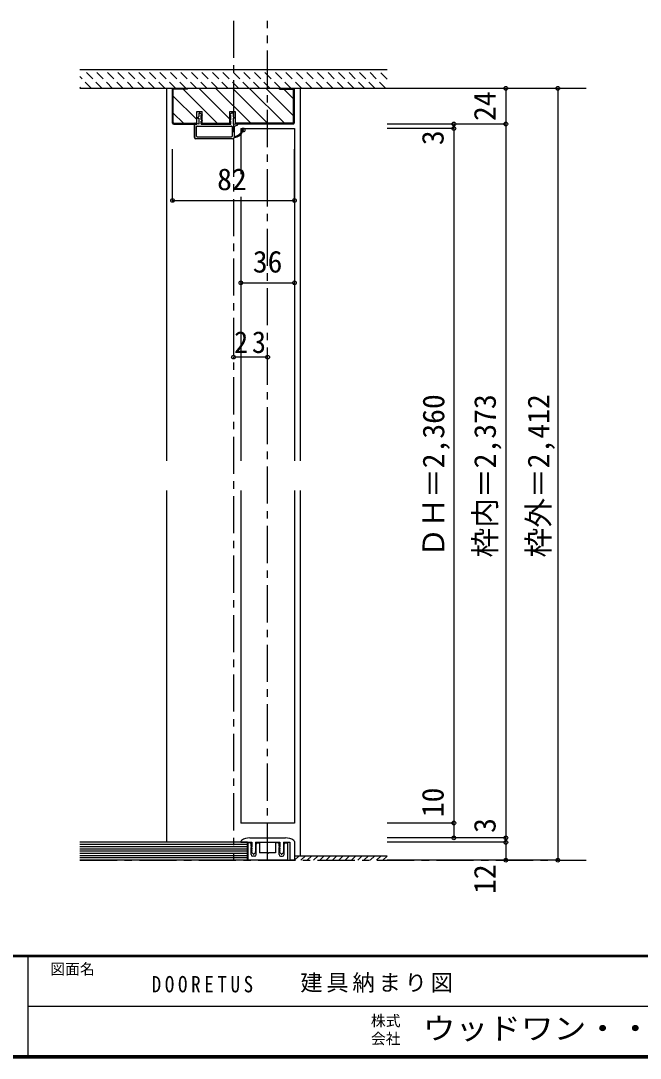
# Model space of a CAD drawing. Units: millimetres at full size, sheet at 1:5. Extents: x -973 to 977, y -718 to 696.
# Drawn here: x -3 to 414, y -701 to -2 of the extents above; entities that cross this region are included whole.
import ezdxf
from ezdxf.enums import TextEntityAlignment as Align

# ---------------------------------------------------------------- set-up
doc = ezdxf.new("R2010")
doc.units = ezdxf.units.MM
doc.header["$LTSCALE"] = 5
doc.header["$PDMODE"] = 32
doc.header["$PDSIZE"] = 2.5
doc.linetypes.add('CHAIN1', pattern=[8, 5, -1, 1, -1])
doc.linetypes.add('DASHED1', pattern=[1.8, 1.2, -0.6])
for name, color, linetype in [('0-0_補助線', 7, 'Continuous'), ('0-1_通り芯', 4, 'CHAIN1'), ('0-3_仕上げ', 7, 'Continuous'), ('0-4_枠', 3, 'Continuous'), ('0-6_扉', 6, 'Continuous'), ('0-7_金物', 7, 'Continuous'), ('0-B_寸法', 4, 'Continuous'), ('0-C_ハッチ', 4, 'DASHED1'), ('F-0_補助線', 7, 'Continuous'), ('F-1_枠', 6, 'Continuous'), ('F-A_文字', 7, 'Continuous')]:
    doc.layers.add(name, color=color, linetype=linetype)
doc.styles.add('ＭＳ ゴシック', font='')
doc.styles.get('ＭＳ ゴシック').set_extended_font_data('MS Gothic')

# ---------------------------------------------------------------- blocks, each defined once
blk = doc.blocks.new('2')
at = {"layer": '0-0_補助線'}
for p, q in [((-9.846, -9.622), (-9.846, 15.078)), ((-8.846, 16.078), (0.354, 16.078)), ((-8.846, 15.878), (0.637, 15.878)), ((-8.446, 14.378), (-8.446, -8.922)), ((-8.146, 14.678), (-1.546, 14.678)), ((-1.246, 14.378), (-1.246, -8.922)), ((0.154, 11.653), (2.154, 11.653)), ((0.154, 11.653), (0.154, -8.497)), ((2.154, 10.953), (2.154, 11.653)), ((3.154, 11.653), (2.512, 10.83)), ((3.154, 11.653), (6.154, 11.653)), ((4.154, 13.753), (4.154, 13.053)), ((5.154, 13.053), (4.512, 13.876)), ((7.154, 13.053), (5.154, 13.053)), ((6.154, 10.953), (6.154, 11.653)), ((7.558, 12.258), (6.516, 10.835)), ((-1.48, -10.622), (-8.846, -10.622)), ((-1.546, -9.222), (-8.146, -9.222)), ((-1.189, -10.85), (-0.732, -12.694)), ((0.354, -12.922), (-0.441, -12.922)), ((0.154, -8.497), (2.154, -8.497)), ((4.154, -9.897), (0.154, -9.897)), ((0.154, -9.897), (0.154, -10.622)), ((0.154, -10.622), (0.645, -12.548)), ((2.154, -7.797), (2.154, -8.497)), ((3.154, -8.497), (2.512, -7.674)), ((3.154, -8.497), (6.154, -8.497)), ((4.154, -10.597), (4.154, -9.897)), ((5.154, -9.897), (4.512, -10.72)), ((7.154, -9.897), (5.154, -9.897)), ((6.154, -7.797), (6.154, -8.497)), ((7.558, -9.101), (6.516, -7.679))]:
    blk.add_line(p, q, dxfattribs=at)
for points in [[(-9.646, 15.078), (-9.646, -9.622), (-9.846, -9.622)], [(4.154, 13.053), (0.154, 13.053), (0.649, 15.723)]]:
    blk.add_lwpolyline(points, dxfattribs=at)
for centre, radius, start, end in [((-8.846, 15.078), 1, 90, 180), ((-8.846, 15.078), 0.8, 90, 180), ((-8.146, 14.378), 0.3, 90, 180), ((-1.546, 14.378), 0.3, 0, 90), ((0.354, 15.778), 0.3, 349.49875, 90), ((2.354, 10.953), 0.2, 180, 322.03043), ((4.354, 13.753), 0.2, 37.96957, 180), ((6.354, 10.953), 0.2, 180, 323.78053), ((7.154, 12.553), 0.5, 323.78053, 90), ((-8.846, -9.622), 1, 180, 270), ((-2.846, -10.72), 6, 179.06153, 259.29815), ((-8.146, -8.922), 0.3, 180, 270), ((-2.846, -10.72), 5.3, 178.93757, 259.29815), ((-1.546, -8.922), 0.3, 270, 0), ((-1.48, -10.922), 0.3, 13.9282, 90), ((-0.441, -12.622), 0.3, 193.9282, 270), ((0.354, -12.622), 0.3, 270, 14.29438), ((2.354, -7.797), 0.2, 37.96957, 180), ((4.354, -10.597), 0.2, 180, 322.03043), ((6.354, -7.797), 0.2, 36.21947, 180), ((7.154, -9.397), 0.5, 270, 36.21947), ((-3.896, -16.272), 0.35, 259.29815, 79.29815)]:
    blk.add_arc(centre, radius, start, end, dxfattribs=at)
blk.add_point((-3.896, -16.622), dxfattribs=at)

msp = doc.modelspace()

# ---------------------------------------------------------------- linework, layer by layer
at = {"layer": '0-1_通り芯'}
for p, q in [((140.01, -2.5), (140.01, -567.5)), ((163.01, -567.5), (163.01, -2.5)), ((36.653, -567.5), (377.367, -567.5))]:
    msp.add_line(p, q, dxfattribs=at)
at = {"layer": '0-3_仕上げ', "color": 2}
for p, q in [((149.51, -555.5), (36.653, -555.5)), ((149.51, -567.5), (149.51, -555.5)), ((149.51, -567.5), (36.653, -567.5))]:
    msp.add_line(p, q, dxfattribs=at)
at = {"layer": '0-3_仕上げ'}
for p, q in [((149.51, -557), (36.653, -557)), ((149.51, -558.5), (36.653, -558.5)), ((149.51, -560), (36.653, -560)), ((149.51, -561.5), (36.653, -561.5)), ((149.51, -563), (36.653, -563)), ((149.51, -564.5), (36.653, -564.5)), ((181.01, -564.5), (243.367, -564.5)), ((149.51, -566), (36.653, -566))]:
    msp.add_line(p, q, dxfattribs=at)
at = {"layer": '0-4_枠', "color": 4}
for p, q in [((95.01, -48), (95.01, -298.75)), ((185.01, -48), (185.01, -298.75)), ((95.01, -318.75), (95.01, -555.5)), ((185.01, -318.75), (185.01, -564.5))]:
    msp.add_line(p, q, dxfattribs=at)
at = {"layer": '0-4_枠'}
for p, q in [((99.01, -71.293), (99.01, -48)), ((109.01, -48.5), (99.51, -48.5)), ((109.01, -48.5), (109.01, -48)), ((171.01, -48.5), (171.01, -48)), ((171.01, -48.5), (180.51, -48.5)), ((181.01, -71.293), (181.01, -48)), ((115.26, -72), (115.26, -63.5)), ((115.26, -63.5), (118.96, -63.5)), ((118.96, -72), (118.96, -63.5)), ((137.56, -72), (137.56, -63.5)), ((137.56, -63.5), (141.26, -63.5)), ((141.26, -63.5), (141.26, -72)), ((99.717, -72), (99.01, -71.293)), ((99.717, -72), (115.26, -72)), ((99.925, -71.5), (115.26, -71.5)), ((118.96, -71.5), (137.56, -71.5)), ((118.96, -72), (137.56, -72)), ((180.096, -71.5), (141.26, -71.5)), ((180.303, -72), (141.26, -72)), ((180.303, -72), (181.01, -71.293))]:
    msp.add_line(p, q, dxfattribs=at)
for points in [[(99.925, -71.5), (99.51, -71.086), (99.51, -48.5)], [(180.096, -71.5), (180.51, -71.086), (180.51, -48.5)]]:
    msp.add_lwpolyline(points, dxfattribs=at)
at = {"layer": '0-6_扉'}
for p, q in [((145.01, -75), (145.01, -105.69)), ((145.01, -75), (181.01, -75)), ((181.01, -75), (181.01, -298.75)), ((145.01, -120.922), (145.01, -298.75)), ((145.01, -318.75), (145.01, -542.5)), ((181.01, -318.75), (181.01, -542.5)), ((181.01, -542.5), (145.01, -542.5))]:
    msp.add_line(p, q, dxfattribs=at)
at = {"layer": '0-7_金物'}
for p, q in [((145.01, -555.017), (145.01, -555.5)), ((145.01, -555.5), (152.36, -555.5)), ((150.96, -555.8), (149.51, -555.8)), ((149.51, -567.5), (149.51, -555.8)), ((149.61, -555.8), (149.61, -567.5)), ((151.01, -552.5), (175.01, -552.5)), ((151.96, -558.05), (151.96, -556.8)), ((151.96, -558.05), (152.167, -558.396)), ((152.153, -558.846), (152.36, -558.5)), ((152.36, -555.5), (152.36, -558.5)), ((154.86, -555.5), (171.16, -555.5)), ((154.86, -555.5), (154.86, -558.5)), ((155.067, -558.846), (154.86, -558.5)), ((155.26, -558.05), (155.053, -558.396)), ((155.26, -558.05), (155.26, -556.8)), ((156.26, -555.8), (157.61, -555.8)), ((157.61, -555.8), (157.61, -562.5)), ((168.41, -555.8), (168.41, -562.5)), ((169.76, -555.8), (168.41, -555.8)), ((170.76, -558.05), (170.76, -556.8)), ((170.76, -558.05), (170.968, -558.396)), ((170.953, -558.846), (171.16, -558.5)), ((171.16, -555.5), (171.16, -558.5)), ((173.66, -555.5), (178.01, -555.5)), ((173.66, -555.5), (173.66, -558.5)), ((173.867, -558.846), (173.66, -558.5)), ((174.06, -558.05), (173.853, -558.396)), ((174.06, -558.05), (174.06, -556.8)), ((175.06, -555.8), (176.51, -555.8)), ((176.41, -555.8), (176.41, -567.5)), ((176.51, -567.5), (176.51, -555.8)), ((178.01, -555.5), (178.01, -567.2)), ((181.01, -555.017), (181.01, -567.2)), ((151.96, -559.05), (152.167, -558.704)), ((151.96, -563.8), (151.96, -559.05)), ((152.153, -559.154), (152.36, -559.5)), ((152.153, -560.346), (152.36, -560)), ((152.153, -560.654), (152.36, -561)), ((152.153, -561.846), (152.36, -561.5)), ((153.244, -563.34), (152.19, -562.204)), ((152.36, -559.5), (152.36, -560)), ((152.36, -561), (152.36, -561.5)), ((154.26, -564.8), (152.96, -564.8)), ((155.03, -562.204), (153.977, -563.34)), ((155.067, -559.154), (154.86, -559.5)), ((154.86, -559.5), (154.86, -560)), ((155.067, -560.346), (154.86, -560)), ((155.067, -560.654), (154.86, -561)), ((154.86, -561), (154.86, -561.5)), ((155.067, -561.846), (154.86, -561.5)), ((155.26, -559.05), (155.053, -558.704)), ((155.26, -563.8), (155.26, -559.05)), ((162.51, -562.5), (157.61, -562.5)), ((163.01, -563), (162.51, -562.5)), ((163.01, -563), (163.51, -562.5)), ((168.41, -562.5), (163.51, -562.5)), ((170.76, -559.05), (170.968, -558.704)), ((170.76, -563.8), (170.76, -559.05)), ((170.953, -559.154), (171.16, -559.5)), ((170.953, -560.346), (171.16, -560)), ((170.953, -560.654), (171.16, -561)), ((170.953, -561.846), (171.16, -561.5)), ((172.044, -563.34), (170.99, -562.204)), ((171.16, -559.5), (171.16, -560)), ((171.16, -561), (171.16, -561.5)), ((171.76, -564.8), (173.06, -564.8)), ((173.83, -562.204), (172.777, -563.34)), ((173.867, -559.154), (173.66, -559.5)), ((173.66, -559.5), (173.66, -560)), ((173.867, -560.346), (173.66, -560)), ((173.867, -560.654), (173.66, -561)), ((173.66, -561), (173.66, -561.5)), ((173.867, -561.846), (173.66, -561.5)), ((174.06, -559.05), (173.853, -558.704)), ((174.06, -563.8), (174.06, -559.05)), ((176.51, -567.5), (149.51, -567.5)), ((178.01, -567.2), (181.01, -567.2))]:
    msp.add_line(p, q, dxfattribs=at)
for centre, radius, start, end in [((146.01, -555.017), 1, 123.74899, 180), ((151.01, -562.5), 10, 90, 123.74899), ((150.96, -556.8), 1, 0, 90), ((151.91, -558.55), 0.3, 329.05368, 30.94635), ((155.31, -558.55), 0.3, 149.05365, 210.94632), ((156.26, -556.8), 1, 90, 180), ((169.76, -556.8), 1, 0, 90), ((170.71, -558.55), 0.3, 329.05368, 30.94635), ((174.11, -558.55), 0.3, 149.05365, 210.94632), ((175.06, -556.8), 1, 90, 180), ((175.01, -562.5), 10, 56.25101, 90), ((180.01, -555.017), 1, 0, 56.25101), ((152.96, -563.8), 1, 180, 270), ((152.41, -559), 0.3, 149.05366, 210.94634), ((152.41, -560.5), 0.3, 149.05366, 210.94634), ((152.41, -562), 0.3, 149.05366, 222.83826), ((153.61, -563), 0.5, 222.83826, 317.16174), ((154.26, -563.8), 1, 270, 0), ((154.81, -562), 0.3, 317.16174, 30.94634), ((154.81, -559), 0.3, 329.05366, 30.94634), ((154.81, -560.5), 0.3, 329.05366, 30.94634), ((171.76, -563.8), 1, 180, 270), ((171.21, -559), 0.3, 149.05366, 210.94634), ((171.21, -560.5), 0.3, 149.05366, 210.94634), ((171.21, -562), 0.3, 149.05366, 222.83826), ((172.41, -563), 0.5, 222.83826, 317.16174), ((173.06, -563.8), 1, 270, 0), ((173.61, -562), 0.3, 317.16174, 30.94634), ((173.61, -559), 0.3, 329.05366, 30.94634), ((173.61, -560.5), 0.3, 329.05366, 30.94634)]:
    msp.add_arc(centre, radius, start, end, dxfattribs=at)
at = {"layer": '0-B_寸法', "color": 2}
for p, q in [((243.367, -35.5), (36.653, -35.5)), ((243.367, -48), (36.653, -48))]:
    msp.add_line(p, q, dxfattribs=at)
at = {"layer": '0-B_寸法', "linetype": 'DASHED1'}
for p, q in [((44.539, -48), (36.653, -40.114)), ((51.61, -48), (39.11, -35.5)), ((58.681, -48), (46.181, -35.5)), ((65.752, -48), (53.252, -35.5)), ((72.823, -48), (60.323, -35.5)), ((79.894, -48), (67.394, -35.5)), ((86.966, -48), (74.466, -35.5)), ((94.037, -48), (81.537, -35.5)), ((101.108, -48), (88.608, -35.5)), ((108.179, -48), (95.679, -35.5)), ((115.25, -48), (102.75, -35.5)), ((122.321, -48), (109.821, -35.5)), ((129.392, -48), (116.892, -35.5)), ((136.463, -48), (123.963, -35.5)), ((143.534, -48), (131.034, -35.5)), ((150.605, -48), (138.105, -35.5)), ((157.676, -48), (145.176, -35.5)), ((164.747, -48), (152.247, -35.5)), ((171.818, -48), (159.318, -35.5)), ((178.889, -48), (166.389, -35.5)), ((185.96, -48), (173.46, -35.5)), ((193.032, -48), (180.532, -35.5)), ((200.103, -48), (187.603, -35.5)), ((207.174, -48), (194.674, -35.5)), ((214.245, -48), (201.745, -35.5)), ((221.316, -48), (208.816, -35.5)), ((228.387, -48), (215.887, -35.5)), ((235.458, -48), (222.958, -35.5)), ((242.529, -48), (230.029, -35.5)), ((243.367, -41.767), (237.1, -35.5)), ((37.468, -48), (36.653, -47.185))]:
    msp.add_line(p, q, dxfattribs=at)
at = {"layer": '0-B_寸法', "linetype": 'CHAIN1'}
msp.add_line((377.367, -48), (36.653, -48), dxfattribs=at)
at = {"layer": '0-B_寸法'}
for p, q in [((358.367, -48), (243.367, -48)), ((323.367, -48), (323.367, -567.5)), ((358.367, -48), (358.367, -567.5)), ((323.367, -72), (243.367, -72)), ((288.367, -75), (243.367, -75)), ((288.367, -72), (288.367, -552.5)), ((99.01, -123.422), (99.01, -88.9)), ((181.01, -123.422), (181.01, -88.9)), ((99.01, -123.422), (181.01, -123.422)), ((145.01, -178.882), (181.01, -178.882)), ((163.01, -228.882), (140.01, -228.882)), ((288.367, -542.5), (243.367, -542.5)), ((323.367, -552.5), (243.367, -552.5)), ((323.367, -555.5), (243.367, -555.5)), ((323.367, -555.5), (243.367, -555.5)), ((323.367, -555.5), (323.367, -552.5)), ((358.367, -567.5), (243.367, -567.5))]:
    msp.add_line(p, q, dxfattribs=at)
at = {"layer": '0-B_寸法', "color": 7}
for p in [(323.367, -48), (358.367, -48), (288.367, -72), (288.367, -75), (323.367, -72), (99.01, -123.422), (181.01, -123.422), (145.01, -178.882), (181.01, -178.882), (140.01, -228.882), (163.01, -228.882), (288.367, -542.5), (288.367, -552.5), (323.367, -552.5), (323.367, -555.5), (323.367, -567.5), (358.367, -567.5)]:
    msp.add_point(p, dxfattribs=at)
at = {"layer": '0-C_ハッチ', "linetype": 'Continuous'}
for p, q in [((106.04, -48.5), (129.04, -71.5)), ((116.853, -48), (137.56, -68.707)), ((128.168, -48), (151.667, -71.5)), ((139.481, -48), (162.981, -71.5)), ((150.795, -48), (174.295, -71.5)), ((162.108, -48), (180.51, -66.402)), ((173.922, -48.5), (180.51, -55.088)), ((99.51, -53.284), (115.26, -69.034)), ((99.51, -64.598), (106.412, -71.5)), ((181.179, -567.5), (184.179, -564.5)), ((185.421, -567.5), (188.421, -564.5)), ((189.664, -567.5), (192.664, -564.5)), ((193.906, -567.5), (196.906, -564.5)), ((198.149, -567.5), (201.149, -564.5)), ((202.392, -567.5), (205.392, -564.5)), ((206.634, -567.5), (209.634, -564.5)), ((210.877, -567.5), (213.877, -564.5)), ((215.12, -567.5), (218.12, -564.5)), ((219.362, -567.5), (222.362, -564.5)), ((223.605, -567.5), (226.605, -564.5)), ((227.848, -567.5), (230.848, -564.5)), ((232.09, -567.5), (235.09, -564.5)), ((236.333, -567.5), (239.333, -564.5)), ((240.575, -567.5), (243.367, -564.708))]:
    msp.add_line(p, q, dxfattribs=at)
at = {"layer": 'F-1_枠'}
for p, q in [((976.653, -631.667), (-973.347, -631.667)), ((976.653, -632.5), (-973.347, -632.5)), ((1.653, -632.5), (1.653, -699.167)), ((1.653, -665.833), (974.986, -665.834)), ((976.653, -699.167), (-973.347, -699.167)), ((976.653, -700), (-973.347, -700)), ((976.653, -700.833), (-973.347, -700.833))]:
    msp.add_line(p, q, dxfattribs=at)

# ---------------------------------------------------------------- block references
at = {"layer": '0-0_補助線', "rotation": 90}
msp.add_blockref('2', (129.838, -72.154), dxfattribs=at)

# ---------------------------------------------------------------- texts
at = {"layer": '0-B_寸法', "color": 7, "style": 'ＭＳ ゴシック'}
for s, p in [('24', (320.867, -70)), ('3', (285.867, -86.25)), ('ＤＨ＝2,360', (286.33, -363.75)), ('枠内＝2,373', (321.01, -363.75)), ('枠外＝2,412', (357.024, -363.75)), ('10', (285.867, -538.6)), ('3', (320.867, -549.145)), ('12', (320.867, -590.268))]:
    msp.add_text(s, height=14.66, rotation=90, dxfattribs=at).set_placement(p, align=Align.BOTTOM_LEFT)
for s, p in [('82', (129.01, -120.922)), ('36', (153.01, -176.382))]:
    msp.add_text(s, height=14.66, dxfattribs=at).set_placement(p, align=Align.BOTTOM_LEFT)
at = {"layer": '0-B_寸法', "color": 7, "insert": (140.385, -226.382), "char_height": 14.66, "attachment_point": 7, "style": 'ＭＳ ゴシック'}
msp.add_mtext('\\T1.27;\\W0.95;23', dxfattribs=at)
at = {"layer": 'F-0_補助線', "char_height": 11, "attachment_point": 7, "style": 'ＭＳ ゴシック'}
for s, insert in [('\\T1.39;\\W0.85;DOORETUS', (84.986, -656.667)), ('\\T1.17;建具納まり図', (184.986, -656.667))]:
    msp.add_mtext(s, dxfattribs=dict(at, insert=insert))
at = {"layer": 'F-A_文字', "style": 'ＭＳ ゴシック'}
for s, p in [('図面名', (16.653, -646.667)), ('株式', (232.486, -681.5)), ('会社', (232.486, -693.5))]:
    msp.add_text(s, height=7.331, dxfattribs=at).set_placement(p, align=Align.BOTTOM_LEFT)
at = {"layer": 'F-A_文字', "style": 'ＭＳ ゴシック', "width": 1.1}
msp.add_text('ウッドワン・・・', height=14.66, dxfattribs=at).set_placement((267.486, -692.5), align=Align.BOTTOM_LEFT)

doc.saveas('drawing.dxf')
